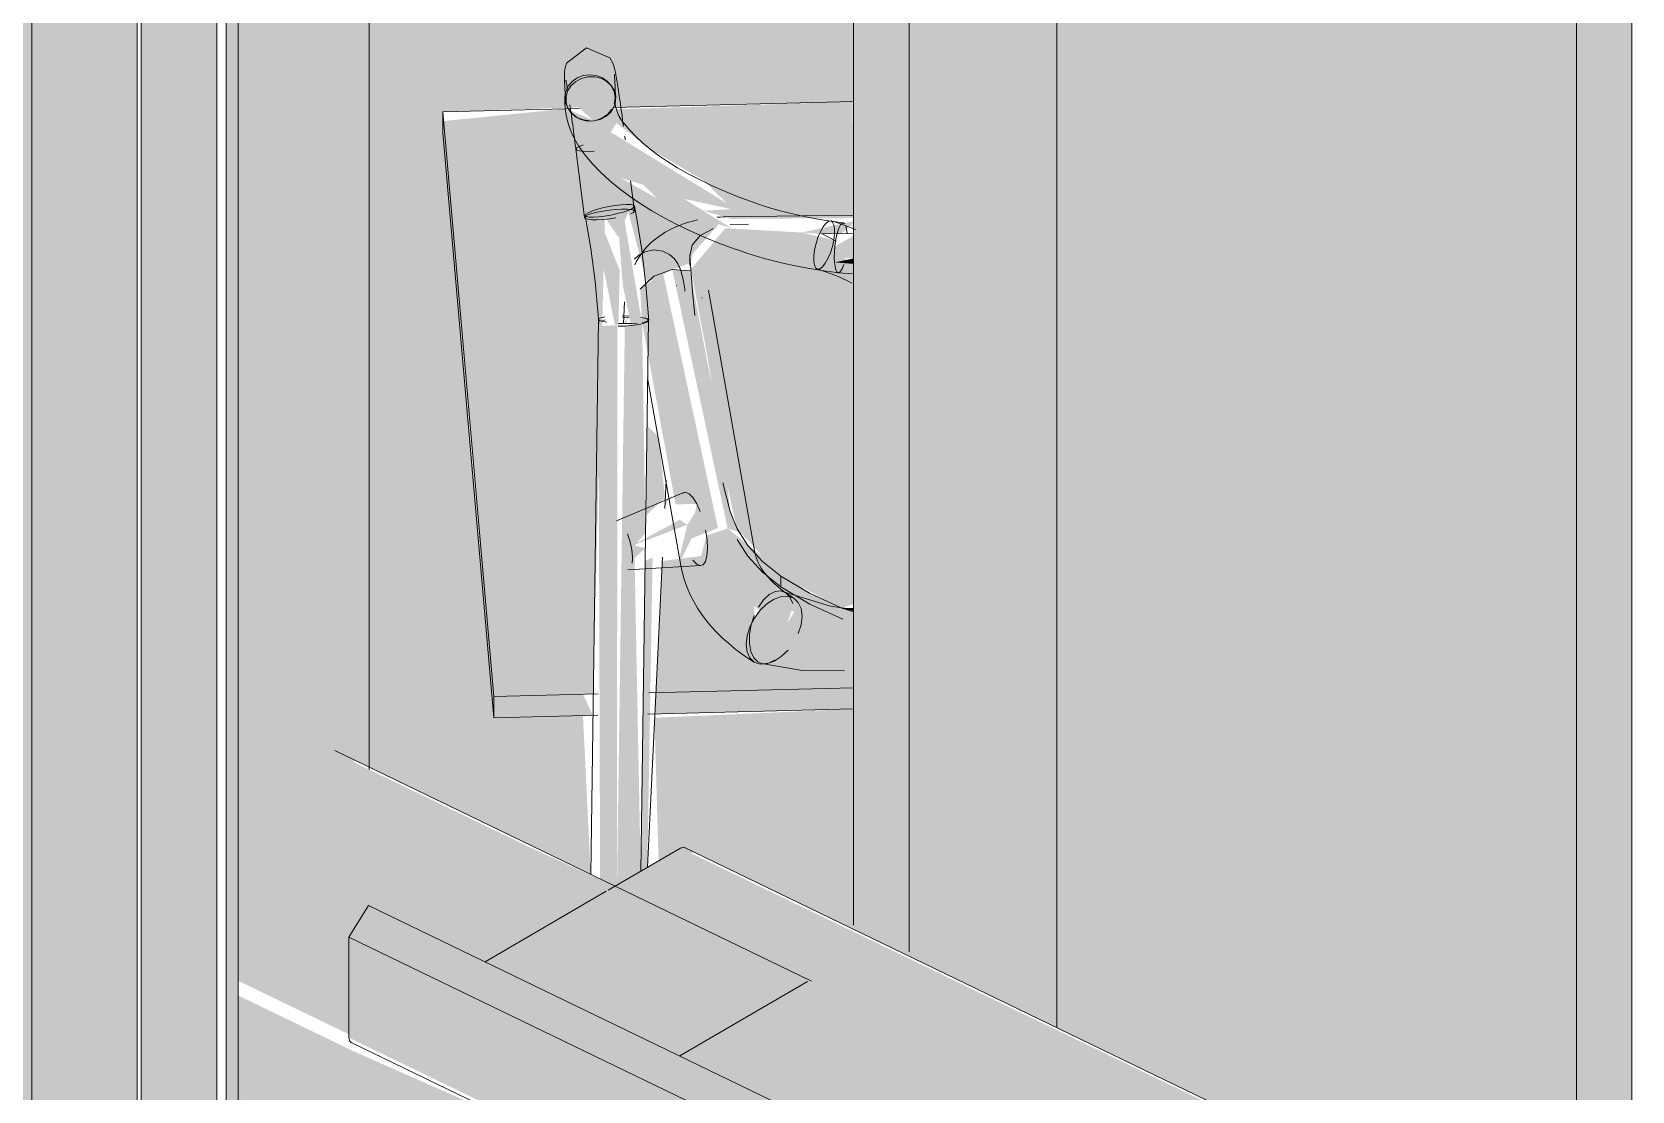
# Model space of a CAD drawing. Header units: inches. Extents: x 27328 to 52026, y -4075 to 4147.
# Drawn here: x 42671.89 to 42703.8, y -2275.55 to -2254.43 of the extents above; entities that cross this region are included whole.
import ezdxf

# ---------------------------------------------------------------- set-up
doc = ezdxf.new("R2010")
doc.units = ezdxf.units.IN
doc.header["$MEASUREMENT"] = 0
for name, color, linetype, lineweight in [('A-GLAZ-CWMG', 51, 'Continuous', 9), ('C-BLDG-PADS', 91, 'Continuous', 9), ('I-FURN', 30, 'Continuous', 9), ('L-SITE-WALL', 31, 'Continuous', 9), ('S-BEAM', 12, 'Continuous', 9)]:
    doc.layers.add(name, color=color, linetype=linetype, lineweight=lineweight)

# ---------------------------------------------------------------- blocks, each defined once
blk = doc.blocks.new('Girt_C - 8_D-1076115-Axon - Looking South West')
at = {"layer": 'S-BEAM'}
for points in [[(-34225.326, -2274.85), (-34222.778, -2273.367), (-34232.064, -2268.876), (-34234.132, -2270.08), (-34234.132, -2273.351), (-34231.921, -2274.42), (-34231.921, -2272.482), (-34231.534, -2271.848), (-34225.93, -2274.558)], [(-34226.659, -2271.49), (-34226.616, -2271.465), (-34228.281, -2270.705)], [(-34228.04, -2278.597), (-34228.04, -2276.59), (-34234.132, -2273.644), (-34234.132, -2275.651)], [(-34228.04, -2276.59), (-34227.997, -2276.452), (-34231.859, -2274.744)]]:
    blk.add_hatch(color=256, dxfattribs=at).paths.add_polyline_path(points, flags=0)
for p, q in [((-34222.697, -2273.357), (-34232.205, -2268.758)), ((-34222.778, -2273.367), (-34225.326, -2274.85)), ((-34233.963, -2275.732), (-34228.04, -2278.597)), ((-34228.04, -2276.59), (-34228.04, -2278.597)), ((-34227.967, -2278.51), (-34227.967, -2276.544)), ((-34228.04, -2278.471), (-34227.606, -2278.681)), ((-34227.606, -2278.681), (-34227.967, -2278.51)), ((-34228.04, -2278.593), (-34227.653, -2278.78)), ((-34228.04, -2278.597), (-34227.653, -2278.78)), ((-34227.653, -2278.78), (-34227.606, -2278.681))]:
    blk.add_line(p, q, dxfattribs=at)
for points in [[(-34227.977, -2276.416, 0), (-34228.023, -2276.501, 0), (-34228.04, -2276.59, 0)], [(-34227.967, -2276.544, 0), (-34227.959, -2276.508, 0), (-34227.939, -2276.474, 0)]]:
    blk.add_polyline3d(points, dxfattribs=at)
blk = doc.blocks.new('Falcon 7700 Series Pedestal Base - 36_ Square Top x 30_ - Wheelchair Height-460525-Axon - Looking South West')
at = {"layer": 'I-FURN'}
h = blk.add_hatch(color=256, dxfattribs=at)
h.paths.add_polyline_path([(-34226.053, -2257.477), (-34226.147, -2257.168), (-34226.145, -2257.389)], flags=0)
h.paths.add_polyline_path([(-34229.029, -2267.684), (-34227.051, -2267.635), (-34226.818, -2258.124), (-34226.55, -2258.521), (-34226.351, -2258.022), (-34225.978, -2259.428), (-34225.475, -2259.165), (-34225.113, -2259.036), (-34225.068, -2258.857), (-34224.549, -2258.262), (-34225.758, -2257.76), (-34226.502, -2257.34), (-34226.701, -2257.184), (-34226.689, -2256.869), (-34226.701, -2256.426), (-34226.587, -2256.246), (-34225.922, -2256.762), (-34224.852, -2257.388), (-34224.398, -2257.837), (-34224.296, -2257.962), (-34224.856, -2257.995), (-34224.296, -2258.157), (-34221.859, -2258.142), (-34221.877, -2255.819), (-34226.701, -2255.975), (-34227.063, -2256.183), (-34227.592, -2255.96), (-34230.033, -2256.206), (-34229.568, -2261.524)], flags=0)
h.paths.add_polyline_path([(-34225.804, -2267.604), (-34221.859, -2267.507), (-34221.859, -2265.979), (-34222.778, -2265.6), (-34223.988, -2264.638), (-34224.37, -2264.331), (-34224.793, -2264.474), (-34224.9, -2264.88), (-34225.678, -2264.982), (-34225.748, -2266.453)], flags=0)
h.paths.add_polyline_path([(-34223.838, -2266.998), (-34223.445, -2265.827), (-34223.039, -2265.995), (-34223.672, -2266.991), (-34223.836, -2266.998)], flags=0)
h.paths.add_polyline_path([(-34223.98, -2266.471), (-34224.65, -2266.13), (-34224.528, -2265.89), (-34223.965, -2266.423)], flags=0)
h.paths.add_polyline_path([(-34223.836, -2266.119), (-34224.567, -2265.669), (-34224.629, -2265.317), (-34223.72, -2265.962)], flags=0)
h.paths.add_polyline_path([(-34225.627, -2263.935), (-34225.539, -2263.69), (-34225.623, -2263.841)], flags=0)
blk.add_hatch(color=256, dxfattribs=at).paths.add_polyline_path([(-34229.029, -2268.107), (-34229.029, -2267.684), (-34229.784, -2259.475)], flags=0)
h = blk.add_hatch(color=256, dxfattribs=at)
h.paths.add_polyline_path([(-34229.029, -2268.107), (-34227.056, -2268.059), (-34227.255, -2267.64), (-34229.029, -2267.684)], flags=0)
h.paths.add_polyline_path([(-34225.824, -2268.028), (-34221.859, -2267.931), (-34221.859, -2267.507), (-34225.804, -2267.604)], flags=0)
for p, q in [((-34221.859, -2255.818), (-34226.644, -2255.936)), ((-34227.321, -2255.953), (-34230.049, -2256.02)), ((-34230.049, -2256.02), (-34229.029, -2267.684)), ((-34230.049, -2256.444), (-34230.049, -2256.02)), ((-34229.029, -2268.107), (-34230.049, -2256.444)), ((-34229.029, -2267.684), (-34226.954, -2267.632)), ((-34229.029, -2267.684), (-34229.029, -2268.107)), ((-34225.941, -2267.607), (-34221.859, -2267.507)), ((-34226.959, -2268.056), (-34229.029, -2268.107)), ((-34221.859, -2267.931), (-34225.959, -2268.032))]:
    blk.add_line(p, q, dxfattribs=at)
blk = doc.blocks.new('HermanMiller_Collection_Air-Chair_SideChair_Arms - Arms-460524-Axon - Looking South West')
at = {"layer": 'I-FURN'}
for points in [[(-34227.038, -2256.205), (-34226.638, -2255.932), (-34227.157, -2255.326), (-34227.592, -2255.711), (-34227.063, -2256.183)], [(-34224.296, -2258.343), (-34225.234, -2257.76), (-34224.142, -2257.995), (-34227.063, -2256.206), (-34226.689, -2256.869), (-34227.283, -2256.514), (-34226.587, -2257.314), (-34226.053, -2257.477), (-34225.58, -2257.932)], [(-34226.55, -2260.298), (-34226.522, -2259.183), (-34226.944, -2258.117), (-34227.049, -2258.124), (-34226.62, -2260.264), (-34226.554, -2260.279)], [(-34226.292, -2260.284), (-34226.074, -2260.247), (-34226.454, -2258.022), (-34226.57, -2258.053), (-34226.461, -2259.475)], [(-34222.091, -2265.92), (-34221.859, -2265.839), (-34221.859, -2259.055), (-34222.241, -2258.82), (-34222.243, -2258.581), (-34222.893, -2258.429), (-34224.417, -2258.343), (-34225.103, -2259.165), (-34224.756, -2260.989), (-34224.441, -2263.197), (-34224.182, -2264.339), (-34223.307, -2265.284), (-34222.106, -2265.913)], [(-34222.478, -2258.461), (-34222.097, -2258.45), (-34221.859, -2258.232), (-34221.859, -2258.201), (-34222.893, -2258.429), (-34222.499, -2258.46)], [(-34222.217, -2258.594), (-34222.118, -2258.495), (-34222.218, -2258.594)], [(-34221.859, -2259.055), (-34221.859, -2258.946), (-34222.233, -2259.025)], [(-34225.31, -2264.982), (-34225.091, -2264.531), (-34224.563, -2264.321), (-34225.659, -2259.231), (-34226.113, -2259.558), (-34226.081, -2260.19), (-34225.408, -2263.852), (-34224.985, -2263.841), (-34225.021, -2264.02), (-34225.174, -2264.258), (-34225.326, -2264.893)], [(-34224.13, -2264.418), (-34224.318, -2263.994), (-34224.477, -2262.563), (-34225.124, -2259.193), (-34225.475, -2259.165), (-34224.37, -2264.331), (-34224.182, -2264.388)], [(-34226.419, -2260.245), (-34226.335, -2260.074), (-34226.425, -2260.244)], [(-34226.294, -2264.683), (-34225.174, -2264.258), (-34225.323, -2264.158), (-34226.295, -2264.682)], [(-34223.838, -2266.998), (-34223.445, -2266.981), (-34223.039, -2265.809), (-34223.586, -2265.833)], [(-34221.859, -2265.979), (-34221.859, -2265.919), (-34222.091, -2265.92)]]:
    blk.add_hatch(color=256, dxfattribs=at).paths.add_polyline_path(points, flags=0)
h = blk.add_hatch(color=256, dxfattribs=at)
h.paths.add_polyline_path([(-34221.859, -2258.946), (-34221.859, -2258.493), (-34222.233, -2258.708), (-34222.244, -2258.927)], flags=0)
h.paths.add_polyline_path([(-34221.859, -2258.308), (-34221.859, -2258.288), (-34222.118, -2258.276)], flags=0)
h = blk.add_hatch(color=256, dxfattribs=at)
h.paths.add_polyline_path([(-34226.73, -2282.604), (-34226.85, -2277.011), (-34227.179, -2276.852), (-34227.047, -2282.551), (-34226.842, -2282.6)], flags=0)
h.paths.add_polyline_path([(-34226.616, -2271.465), (-34226.575, -2271.441), (-34226.57, -2260.276), (-34226.948, -2260.299), (-34226.913, -2271.321), (-34226.631, -2271.457)], flags=0)
h = blk.add_hatch(color=256, dxfattribs=at)
h.paths.add_polyline_path([(-34226.73, -2282.604), (-34226.263, -2282.364), (-34226.365, -2277.246), (-34226.654, -2277.106), (-34226.668, -2278.097)], flags=0)
h.paths.add_polyline_path([(-34226.575, -2271.441), (-34226.104, -2271.167), (-34226.226, -2264.923), (-34226.013, -2264.728), (-34226.223, -2264.668), (-34226.009, -2264.43), (-34226.075, -2260.248), (-34226.42, -2260.284), (-34226.57, -2271.047)], flags=0)
h = blk.add_hatch(color=256, dxfattribs=at)
h.paths.add_polyline_path([(-34226.104, -2271.167), (-34225.971, -2271.089), (-34225.866, -2264.911), (-34226.017, -2264.982), (-34226.098, -2270.705)], flags=0)
h.paths.add_polyline_path([(-34226.004, -2264.078), (-34225.617, -2263.719), (-34225.75, -2262.497), (-34225.978, -2262.277), (-34226.003, -2263.996)], flags=0)
h = blk.add_hatch(color=256, dxfattribs=at)
h.paths.add_polyline_path([(-34223.98, -2266.471), (-34223.925, -2266.293), (-34224.858, -2265.669), (-34224.629, -2266.152)], flags=0)
h.paths.add_polyline_path([(-34223.836, -2266.119), (-34223.836, -2265.88), (-34224.629, -2265.317), (-34224.566, -2265.672)], flags=0)
for p, q in [((-34227.617, -2255.815), (-34227.614, -2255.711)), ((-34226.615, -2255.742), (-34226.631, -2255.861)), ((-34226.617, -2255.808), (-34226.616, -2255.771)), ((-34226.422, -2256.51), (-34226.413, -2256.579)), ((-34227.397, -2256.766), (-34227.397, -2256.764)), ((-34227.397, -2256.768), (-34227.222, -2258.131)), ((-34226.23, -2258.005), (-34226.308, -2257.4)), ((-34226.598, -2258.136), (-34226.727, -2258.155)), ((-34221.859, -2258.082), (-34224.405, -2258.116)), ((-34223.955, -2258.262), (-34224.321, -2258.267)), ((-34221.859, -2258.456), (-34222.499, -2258.451)), ((-34222.499, -2258.451), (-34222.208, -2258.599)), ((-34225.125, -2258.87), (-34225.125, -2259.083)), ((-34225.108, -2259.195), (-34225.475, -2259.165)), ((-34221.859, -2259.255), (-34222.163, -2259.233)), ((-34225.39, -2259.484), (-34225.391, -2259.491)), ((-34225.068, -2259.605), (-34225.025, -2260.081)), ((-34223.825, -2264.811), (-34224.751, -2259.581)), ((-34226.426, -2259.812), (-34226.447, -2260.244)), ((-34226.947, -2260.161), (-34227.101, -2271.23)), ((-34226.884, -2260.195), (-34226.809, -2260.172)), ((-34226.42, -2260.295), (-34226.55, -2260.3)), ((-34226.419, -2260.245), (-34226.549, -2260.241)), ((-34226.476, -2260.092), (-34226.346, -2260.095)), ((-34226.463, -2260.125), (-34226.333, -2260.119)), ((-34226.1, -2271.165), (-34225.948, -2260.175)), ((-34225.965, -2261.329), (-34225.303, -2265.073)), ((-34225.623, -2263.933), (-34225.596, -2263.368)), ((-34224.467, -2263.423), (-34224.318, -2263.994)), ((-34225.243, -2263.614), (-34226.583, -2264.182)), ((-34226.357, -2265.154), (-34224.904, -2265.073)), ((-34226.276, -2265.023), (-34226.269, -2264.925)), ((-34225.967, -2271.087), (-34225.67, -2264.905)), ((-34223.307, -2265.496), (-34223.307, -2265.284)), ((-34222.091, -2265.92), (-34221.86, -2265.993))]:
    blk.add_line(p, q, dxfattribs=at)
for points in [[(-34227.183, -2254.746, 0), (-34227.586, -2255.054, 0), (-34227.619, -2255.173, 0), (-34227.624, -2255.225, 0), (-34227.625, -2255.258, 0), (-34227.625, -2255.266, 0)], [(-34227.183, -2254.746, 0), (-34226.718, -2254.946, 0), (-34226.657, -2255.054, 0), (-34226.639, -2255.103, 0), (-34226.63, -2255.135, 0), (-34226.623, -2255.161, 0), (-34226.617, -2255.185, 0), (-34226.612, -2255.21, 0), (-34226.607, -2255.236, 0), (-34226.602, -2255.263, 0), (-34226.597, -2255.293, 0), (-34226.591, -2255.324, 0), (-34226.585, -2255.358, 0), (-34226.579, -2255.394, 0), (-34226.573, -2255.432, 0), (-34226.567, -2255.472, 0), (-34226.56, -2255.515, 0), (-34226.553, -2255.559, 0), (-34226.546, -2255.606, 0), (-34226.539, -2255.655, 0), (-34226.531, -2255.706, 0), (-34226.524, -2255.758, 0), (-34226.516, -2255.813, 0), (-34226.508, -2255.869, 0), (-34226.5, -2255.927, 0), (-34226.492, -2255.987, 0), (-34226.483, -2256.048, 0), (-34226.475, -2256.11, 0), (-34226.466, -2256.174, 0), (-34226.457, -2256.239, 0), (-34226.448, -2256.305, 0)], [(-34227.625, -2255.266, 0), (-34227.625, -2255.317, 0), (-34227.623, -2255.372, 0), (-34227.621, -2255.433, 0), (-34227.617, -2255.499, 0), (-34227.613, -2255.573, 0), (-34227.607, -2255.653, 0), (-34227.601, -2255.74, 0), (-34227.596, -2255.805, 0)], [(-34227.615, -2255.74, 0), (-34227.599, -2255.621, 0), (-34227.549, -2255.51, 0), (-34227.471, -2255.415, 0), (-34227.368, -2255.342, 0), (-34227.248, -2255.297, 0), (-34227.118, -2255.281, 0)], [(-34227.118, -2255.281, 0), (-34226.989, -2255.297, 0), (-34226.868, -2255.344, 0), (-34226.764, -2255.417, 0), (-34226.684, -2255.512, 0), (-34226.633, -2255.623, 0), (-34226.615, -2255.742, 0)], [(-34226.625, -2255.272, 0), (-34226.625, -2255.298, 0), (-34226.624, -2255.336, 0), (-34226.622, -2255.384, 0), (-34226.619, -2255.442, 0), (-34226.615, -2255.507, 0), (-34226.61, -2255.581, 0), (-34226.604, -2255.663, 0), (-34226.599, -2255.726, 0)], [(-34227.596, -2255.392, 0), (-34227.595, -2255.395, 0), (-34227.593, -2255.405, 0), (-34227.59, -2255.419, 0), (-34227.587, -2255.437, 0), (-34227.583, -2255.459, 0), (-34227.578, -2255.484, 0), (-34227.573, -2255.512, 0), (-34227.568, -2255.543, 0), (-34227.563, -2255.576, 0)], [(-34227.157, -2255.326, 0), (-34227.283, -2255.357, 0), (-34227.397, -2255.415, 0), (-34227.49, -2255.498, 0), (-34227.557, -2255.599, 0), (-34227.592, -2255.711, 0), (-34227.593, -2255.827, 0)], [(-34226.601, -2255.704, 0), (-34226.634, -2255.592, 0), (-34226.697, -2255.492, 0), (-34226.789, -2255.411, 0), (-34226.901, -2255.354, 0), (-34227.026, -2255.325, 0), (-34227.157, -2255.326, 0)], [(-34227.617, -2255.815, 0), (-34227.608, -2255.971, 0), (-34227.583, -2256.125, 0), (-34227.543, -2256.275, 0), (-34227.489, -2256.422, 0), (-34227.422, -2256.564, 0), (-34227.343, -2256.7, 0), (-34227.253, -2256.832, 0), (-34227.213, -2256.884, 0)], [(-34227.111, -2256.201, 0), (-34227.241, -2256.185, 0), (-34227.362, -2256.139, 0), (-34227.466, -2256.065, 0), (-34227.546, -2255.97, 0), (-34227.597, -2255.859, 0), (-34227.615, -2255.74, 0)], [(-34227.593, -2255.827, 0), (-34227.561, -2255.939, 0), (-34227.497, -2256.038, 0), (-34227.406, -2256.12, 0), (-34227.294, -2256.177, 0), (-34227.168, -2256.206, 0), (-34227.038, -2256.205, 0)], [(-34227.516, -2255.881, 0), (-34227.509, -2255.933, 0), (-34227.501, -2255.987, 0), (-34227.493, -2256.043, 0), (-34227.485, -2256.101, 0), (-34227.477, -2256.16, 0), (-34227.469, -2256.221, 0), (-34227.46, -2256.283, 0), (-34227.452, -2256.347, 0), (-34227.443, -2256.411, 0), (-34227.434, -2256.477, 0), (-34227.426, -2256.544, 0), (-34227.417, -2256.612, 0), (-34227.408, -2256.68, 0), (-34227.399, -2256.749, 0), (-34227.397, -2256.766, 0)], [(-34227.038, -2256.205, 0), (-34226.911, -2256.174, 0), (-34226.798, -2256.115, 0), (-34226.704, -2256.033, 0), (-34226.638, -2255.932, 0), (-34226.603, -2255.82, 0), (-34226.601, -2255.704, 0)], [(-34226.617, -2255.808, 0), (-34226.614, -2255.862, 0), (-34226.605, -2255.917, 0), (-34226.589, -2255.975, 0), (-34226.567, -2256.035, 0), (-34226.537, -2256.099, 0), (-34226.498, -2256.166, 0), (-34226.45, -2256.236, 0), (-34226.428, -2256.264, 0)], [(-34226.68, -2255.972, 0), (-34226.759, -2256.067, 0), (-34226.862, -2256.14, 0), (-34226.982, -2256.186, 0)], [(-34226.428, -2256.264, 0), (-34226.323, -2256.389, 0), (-34226.203, -2256.514, 0), (-34226.067, -2256.64, 0), (-34225.915, -2256.766, 0), (-34225.748, -2256.891, 0), (-34225.566, -2257.015, 0), (-34225.37, -2257.137, 0), (-34225.159, -2257.257, 0), (-34224.934, -2257.375, 0), (-34224.695, -2257.489, 0), (-34224.444, -2257.601, 0), (-34224.179, -2257.709, 0), (-34223.903, -2257.812, 0), (-34223.805, -2257.847, 0)], [(-34227.397, -2256.764, 0), (-34227.38, -2256.739, 0), (-34227.33, -2256.711, 0), (-34227.251, -2256.683, 0)], [(-34227.029, -2256.804, 0), (-34227.149, -2256.81, 0), (-34227.252, -2256.809, 0), (-34227.331, -2256.8, 0), (-34227.38, -2256.785, 0), (-34227.397, -2256.766, 0)], [(-34227.213, -2256.884, 0), (-34227.065, -2257.059, 0), (-34226.903, -2257.228, 0), (-34226.726, -2257.392, 0), (-34226.534, -2257.551, 0), (-34226.33, -2257.705, 0), (-34226.112, -2257.853, 0), (-34225.881, -2257.997, 0), (-34225.637, -2258.135, 0), (-34225.382, -2258.269, 0), (-34225.114, -2258.398, 0), (-34224.835, -2258.521, 0), (-34224.544, -2258.64, 0), (-34224.243, -2258.753, 0), (-34224.136, -2258.791, 0)], [(-34223.805, -2257.847, 0), (-34223.659, -2257.897, 0), (-34223.507, -2257.944, 0), (-34223.349, -2257.989, 0), (-34223.186, -2258.031, 0), (-34223.019, -2258.071, 0), (-34222.846, -2258.109, 0), (-34222.669, -2258.144, 0), (-34222.489, -2258.176, 0), (-34222.304, -2258.205, 0), (-34222.117, -2258.231, 0), (-34222.064, -2258.238, 0)], [(-34227.222, -2258.129, 0), (-34227.205, -2258.105, 0), (-34227.156, -2258.078, 0), (-34227.077, -2258.05, 0), (-34226.974, -2258.024, 0), (-34226.854, -2258, 0), (-34226.726, -2257.981, 0)], [(-34226.727, -2258.155, 0), (-34226.855, -2258.168, 0), (-34226.975, -2258.174, 0), (-34227.077, -2258.173, 0), (-34227.156, -2258.165, 0), (-34227.206, -2258.15, 0), (-34227.222, -2258.129, 0)], [(-34227.209, -2258.091, 0), (-34227.096, -2258.746, 0), (-34227.01, -2259.406, 0), (-34226.951, -2260.069, 0), (-34226.941, -2260.239, 0)], [(-34226.739, -2257.911, 0), (-34226.865, -2257.939, 0), (-34226.982, -2257.97, 0), (-34227.08, -2258.003, 0), (-34227.153, -2258.036, 0), (-34227.197, -2258.066, 0), (-34227.208, -2258.091, 0)], [(-34227.208, -2258.091, 0), (-34227.186, -2258.11, 0), (-34227.132, -2258.121, 0), (-34227.049, -2258.124, 0), (-34226.944, -2258.117, 0), (-34226.824, -2258.103, 0), (-34226.696, -2258.081, 0)], [(-34226.227, -2257.901, 0), (-34226.249, -2257.882, 0), (-34226.303, -2257.871, 0), (-34226.386, -2257.868, 0), (-34226.491, -2257.875, 0), (-34226.611, -2257.889, 0), (-34226.739, -2257.911, 0)], [(-34226.726, -2257.981, 0), (-34226.598, -2257.968, 0), (-34226.478, -2257.962, 0), (-34226.375, -2257.963, 0), (-34226.297, -2257.971, 0), (-34226.247, -2257.986, 0), (-34226.23, -2258.007, 0)], [(-34226.696, -2258.081, 0), (-34226.57, -2258.053, 0), (-34226.454, -2258.022, 0), (-34226.355, -2257.989, 0), (-34226.282, -2257.956, 0), (-34226.238, -2257.926, 0), (-34226.227, -2257.901, 0)], [(-34226.23, -2258.007, 0), (-34226.247, -2258.031, 0), (-34226.297, -2258.058, 0)], [(-34225.942, -2260.181, 0), (-34225.998, -2259.477, 0), (-34226.081, -2258.776, 0), (-34226.194, -2258.078, 0), (-34226.227, -2257.901, 0)], [(-34224.581, -2258.123, 0), (-34224.516, -2258.12, 0), (-34224.452, -2258.117, 0), (-34224.405, -2258.116, 0)], [(-34226.218, -2259.071, 0), (-34226.185, -2259.003, 0), (-34226.149, -2258.939, 0), (-34226.11, -2258.877, 0), (-34226.068, -2258.819, 0), (-34226.024, -2258.764, 0), (-34225.978, -2258.712, 0), (-34225.931, -2258.663, 0), (-34225.881, -2258.617, 0), (-34225.83, -2258.574, 0), (-34225.778, -2258.533, 0), (-34225.725, -2258.495, 0), (-34225.671, -2258.459, 0), (-34225.616, -2258.425, 0), (-34225.56, -2258.394, 0), (-34225.503, -2258.364, 0), (-34225.445, -2258.337, 0), (-34225.387, -2258.311, 0), (-34225.328, -2258.287, 0), (-34225.268, -2258.265, 0), (-34225.208, -2258.244, 0), (-34225.147, -2258.225, 0), (-34225.086, -2258.208, 0), (-34225.024, -2258.192, 0), (-34224.962, -2258.178, 0)], [(-34224.654, -2258.346, 0), (-34224.917, -2258.491, 0), (-34225.079, -2258.683, 0), (-34225.124, -2258.902, 0)], [(-34222.468, -2258.319, 0), (-34222.521, -2258.414, 0), (-34222.569, -2258.528, 0), (-34222.608, -2258.651, 0), (-34222.637, -2258.777, 0), (-34222.652, -2258.896, 0), (-34222.653, -2259.001, 0)], [(-34222.237, -2258.358, 0), (-34222.25, -2258.276, 0), (-34222.277, -2258.221, 0), (-34222.314, -2258.197, 0), (-34222.361, -2258.206, 0), (-34222.413, -2258.248, 0), (-34222.468, -2258.319, 0)], [(-34222.423, -2259.04, 0), (-34222.37, -2258.945, 0), (-34222.322, -2258.831, 0), (-34222.282, -2258.707, 0), (-34222.254, -2258.582, 0), (-34222.239, -2258.463, 0), (-34222.237, -2258.358, 0)], [(-34221.818, -2258.368, 0), (-34221.957, -2258.313, 0), (-34222.098, -2258.264, 0), (-34222.242, -2258.218, 0), (-34222.309, -2258.199, 0)], [(-34222.244, -2258.927, 0), (-34222.241, -2258.82, 0), (-34222.233, -2258.708, 0), (-34222.218, -2258.598, 0), (-34222.198, -2258.495, 0), (-34222.174, -2258.404, 0), (-34222.147, -2258.33, 0), (-34222.118, -2258.276, 0)], [(-34222.118, -2258.276, 0), (-34222.089, -2258.245, 0), (-34222.061, -2258.239, 0), (-34222.036, -2258.257, 0)], [(-34222.014, -2258.299, 0), (-34221.998, -2258.364, 0), (-34221.988, -2258.447, 0)], [(-34225.84, -2258.773, 0), (-34226.019, -2258.811, 0), (-34226.147, -2258.885, 0), (-34226.225, -2258.961, 0)], [(-34225.84, -2258.773, 0), (-34225.659, -2258.801, 0), (-34225.527, -2258.869, 0), (-34225.445, -2258.94, 0), (-34225.395, -2259.002, 0), (-34225.363, -2259.053, 0), (-34225.34, -2259.097, 0), (-34225.323, -2259.136, 0), (-34225.31, -2259.172, 0), (-34225.298, -2259.206, 0), (-34225.289, -2259.239, 0), (-34225.28, -2259.272, 0), (-34225.272, -2259.305, 0), (-34225.264, -2259.338, 0), (-34225.257, -2259.373, 0), (-34225.25, -2259.408, 0), (-34225.244, -2259.444, 0), (-34225.238, -2259.481, 0), (-34225.232, -2259.52, 0), (-34225.226, -2259.559, 0), (-34225.221, -2259.6, 0)], [(-34224.136, -2258.791, 0), (-34223.966, -2258.848, 0), (-34223.792, -2258.902, 0), (-34223.613, -2258.953, 0), (-34223.429, -2259.001, 0), (-34223.241, -2259.046, 0), (-34223.049, -2259.088, 0), (-34222.853, -2259.126, 0), (-34222.654, -2259.162, 0), (-34222.452, -2259.194, 0), (-34222.247, -2259.223, 0), (-34222.164, -2259.233, 0)], [(-34225.124, -2258.902, 0), (-34225.097, -2259.255, 0), (-34225.069, -2259.605, 0)], [(-34222.653, -2259.001, 0), (-34222.641, -2259.083, 0), (-34222.614, -2259.138, 0), (-34222.577, -2259.162, 0), (-34222.53, -2259.152, 0), (-34222.478, -2259.111, 0), (-34222.423, -2259.04, 0)], [(-34222.111, -2259.195, 0), (-34222.14, -2259.226, 0), (-34222.167, -2259.233, 0), (-34222.192, -2259.214, 0), (-34222.213, -2259.172, 0), (-34222.229, -2259.107, 0), (-34222.24, -2259.024, 0), (-34222.244, -2258.927, 0)], [(-34222.054, -2259.067, 0), (-34222.082, -2259.141, 0), (-34222.111, -2259.195, 0)], [(-34225.475, -2259.165, 0), (-34225.843, -2259.297, 0), (-34226.113, -2259.558, 0)], [(-34221.893, -2259.436, 0), (-34221.991, -2259.386, 0), (-34222.092, -2259.338, 0), (-34222.197, -2259.293, 0), (-34222.305, -2259.251, 0), (-34222.416, -2259.212, 0), (-34222.53, -2259.176, 0), (-34222.582, -2259.16, 0)], [(-34224.883, -2259.737, 0), (-34224.88, -2259.735, 0), (-34224.876, -2259.731, 0)], [(-34226.947, -2260.166, 0), (-34226.937, -2260.146, 0), (-34226.894, -2260.128, 0), (-34226.82, -2260.112, 0)], [(-34226.78, -2260.22, 0), (-34226.866, -2260.204, 0), (-34226.922, -2260.185, 0), (-34226.947, -2260.166, 0)], [(-34225.943, -2260.178, 0), (-34225.954, -2260.201, 0), (-34225.999, -2260.225, 0), (-34226.074, -2260.247, 0), (-34226.174, -2260.268, 0), (-34226.292, -2260.284, 0), (-34226.42, -2260.295, 0)], [(-34226.173, -2260.236, 0), (-34226.291, -2260.243, 0), (-34226.419, -2260.245, 0)], [(-34226.104, -2260.127, 0), (-34226.02, -2260.14, 0), (-34225.965, -2260.157, 0), (-34225.943, -2260.178, 0)], [(-34225.948, -2260.171, 0), (-34225.958, -2260.19, 0), (-34226.001, -2260.208, 0), (-34226.075, -2260.224, 0)], [(-34226.029, -2260.132, 0), (-34225.973, -2260.151, 0), (-34225.948, -2260.171, 0)], [(-34225.264, -2263.627, 0), (-34225.204, -2263.608, 0), (-34225.134, -2263.64, 0), (-34225.059, -2263.719, 0)], [(-34225.059, -2263.719, 0), (-34224.985, -2263.841, 0), (-34224.915, -2263.996, 0)], [(-34224.318, -2263.994, 0), (-34224.182, -2264.339, 0), (-34223.965, -2264.673, 0), (-34223.672, -2264.989, 0), (-34223.307, -2265.284, 0)], [(-34226.269, -2264.925, 0), (-34226.275, -2264.809, 0), (-34226.294, -2264.683, 0), (-34226.325, -2264.556, 0), (-34226.365, -2264.437, 0)], [(-34224.81, -2264.366, 0), (-34224.781, -2264.554, 0), (-34224.772, -2264.728, 0)], [(-34224.772, -2264.728, 0), (-34224.782, -2264.876, 0), (-34224.811, -2264.987, 0), (-34224.857, -2265.054, 0), (-34224.917, -2265.072, 0), (-34224.987, -2265.041, 0), (-34225.062, -2264.962, 0)], [(-34223.307, -2265.496, 0), (-34223.672, -2265.201, 0), (-34223.965, -2264.885, 0), (-34224.182, -2264.552, 0)], [(-34223.825, -2264.811, 0), (-34223.815, -2264.859, 0), (-34223.801, -2264.908, 0), (-34223.783, -2264.959, 0), (-34223.76, -2265.011, 0), (-34223.732, -2265.066, 0), (-34223.699, -2265.122, 0), (-34223.661, -2265.18, 0), (-34223.616, -2265.239, 0), (-34223.566, -2265.299, 0), (-34223.509, -2265.36, 0), (-34223.446, -2265.422, 0), (-34223.377, -2265.484, 0), (-34223.302, -2265.546, 0), (-34223.22, -2265.607, 0), (-34223.133, -2265.668, 0), (-34223.048, -2265.723, 0)], [(-34225.303, -2265.073, 0), (-34225.271, -2265.222, 0), (-34225.229, -2265.368, 0), (-34225.177, -2265.512, 0), (-34225.116, -2265.652, 0), (-34225.047, -2265.788, 0), (-34224.969, -2265.92, 0), (-34224.884, -2266.048, 0), (-34224.791, -2266.172, 0), (-34224.691, -2266.291, 0), (-34224.585, -2266.405, 0), (-34224.472, -2266.516, 0), (-34224.354, -2266.622, 0), (-34224.23, -2266.724, 0), (-34224.1, -2266.822, 0), (-34223.966, -2266.916, 0), (-34223.839, -2266.997, 0)], [(-34223.307, -2265.284, 0), (-34222.739, -2265.623, 0), (-34222.091, -2265.92, 0)], [(-34222.072, -2266.14, 0), (-34222.731, -2265.84, 0), (-34223.307, -2265.496, 0)], [(-34223.442, -2265.739, 0), (-34223.586, -2265.833, 0), (-34223.72, -2265.962, 0), (-34223.836, -2266.119, 0), (-34223.925, -2266.293, 0), (-34223.98, -2266.471, 0), (-34224, -2266.641, 0)], [(-34223.757, -2265.898, 0), (-34223.655, -2265.756, 0), (-34223.542, -2265.651, 0)], [(-34223.542, -2265.651, 0), (-34223.425, -2265.59, 0), (-34223.312, -2265.578, 0), (-34223.212, -2265.615, 0), (-34223.13, -2265.7, 0), (-34223.073, -2265.826, 0)], [(-34222.887, -2266.079, 0), (-34222.906, -2265.928, 0), (-34222.961, -2265.806, 0), (-34223.049, -2265.722, 0), (-34223.164, -2265.681, 0), (-34223.298, -2265.687, 0), (-34223.442, -2265.739, 0)], [(-34221.964, -2265.932, 0), (-34222.317, -2265.881, 0), (-34223.207, -2265.611, 0), (-34223.258, -2265.591, 0)], [(-34223.934, -2266.625, 0), (-34223.932, -2266.445, 0), (-34223.9, -2266.255, 0), (-34223.841, -2266.069, 0)], [(-34222.962, -2266.427, 0), (-34222.906, -2266.25, 0), (-34222.887, -2266.079, 0)], [(-34224, -2266.641, 0), (-34223.981, -2266.792, 0), (-34223.926, -2266.914, 0), (-34223.838, -2266.998, 0), (-34223.723, -2267.039, 0), (-34223.589, -2267.033, 0), (-34223.445, -2266.981, 0)], [(-34223.436, -2266.958, 0), (-34223.553, -2267.019, 0), (-34223.666, -2267.031, 0), (-34223.766, -2266.993, 0), (-34223.848, -2266.909, 0), (-34223.905, -2266.783, 0), (-34223.934, -2266.625, 0)], [(-34223.445, -2266.981, 0), (-34223.301, -2266.888, 0), (-34223.166, -2266.758, 0)], [(-34222.039, -2267.168, 0), (-34222.885, -2267.164, 0), (-34223.689, -2267.027, 0)]]:
    blk.add_polyline3d(points, dxfattribs=at)
blk = doc.blocks.new('Girt_Z - 10_D-1078090-Axon - Looking South West')
at = {"layer": 'S-BEAM'}
for points in [[(-34127.443, -2322.187), (-34127.443, -2318.035), (-34225.312, -2270.705), (-34229.206, -2272.974), (-34157.095, -2307.848)], [(-34127.443, -2323.008), (-34127.443, -2322.187), (-34231.534, -2271.848), (-34231.921, -2272.482), (-34158.792, -2307.848)], [(-34127.443, -2325.015), (-34127.443, -2323.008), (-34231.921, -2272.482), (-34231.921, -2274.488), (-34128.647, -2324.433)]]:
    blk.add_hatch(color=256, dxfattribs=at).paths.add_polyline_path(points, flags=0)
for p, q in [((-34226.753, -2271.545), (-34225.312, -2270.705)), ((-34127.443, -2317.986), (-34225.23, -2270.695)), ((-34229.206, -2272.974), (-34226.793, -2271.568)), ((-34231.921, -2272.482), (-34231.534, -2271.848)), ((-34231.534, -2271.848), (-34127.443, -2322.187)), ((-34231.921, -2274.488), (-34231.921, -2272.482)), ((-34231.921, -2272.482), (-34127.443, -2323.008)), ((-34231.876, -2274.584), (-34127.443, -2325.088))]:
    blk.add_line(p, q, dxfattribs=at)
for points in [[(-34225.312, -2270.705, 0), (-34225.249, -2270.69, 0), (-34225.23, -2270.696, 0)], [(-34231.876, -2274.584, 0), (-34231.904, -2274.558, 0), (-34231.921, -2274.488, 0)]]:
    blk.add_polyline3d(points, dxfattribs=at)
blk = doc.blocks.new('Rectangular Mullion - Profile_Polycarbonate_Upper and left-1075931-Axon - Looking South West')
at = {"layer": 'A-GLAZ-CWMG'}
for points in [[(-34236.146, -2315.369), (-34236.15, -2026.924), (-34238.241, -2026.013), (-34238.241, -2314.356)], [(-34234.555, -2314.657), (-34234.555, -2027.62), (-34236.062, -2026.963), (-34236.062, -2313.928), (-34235.052, -2314.417)]]:
    blk.add_hatch(color=256, dxfattribs=at).paths.add_polyline_path(points, flags=0)
h = blk.add_hatch(color=256, dxfattribs=at)
h.paths.add_polyline_path([(-34234.37, -2314.903), (-34234.174, -2314.789), (-34234.37, -2314.789)], flags=0)
h.paths.add_polyline_path([(-34234.37, -2313.054), (-34234.132, -2312.915), (-34234.132, -2027.804), (-34234.37, -2027.7), (-34234.37, -2312.915)], flags=0)
for p, q in [((-34238.241, -2026.013), (-34238.241, -2314.356)), ((-34236.146, -2026.926), (-34236.146, -2315.369)), ((-34236.062, -2026.963), (-34236.062, -2315.32)), ((-34234.555, -2027.62), (-34234.555, -2314.815)), ((-34234.37, -2027.7), (-34234.37, -2314.904)), ((-34234.132, -2027.804), (-34234.132, -2313.013))]:
    blk.add_line(p, q, dxfattribs=at)
blk = doc.blocks.new('columns and girder2 - one-V160-Axon - Looking South West')
at = {"layer": 'S-BEAM'}
h = blk.add_hatch(color=256, dxfattribs=at)
h.paths.add_polyline_path([(-34206.337, -2320.899), (-34206.337, -2286.931), (-34207.446, -2286.395), (-34207.383, -2320.393)], flags=0)
h.paths.add_polyline_path([(-34220.75, -2313.929), (-34220.904, -2279.887), (-34221.859, -2279.425), (-34221.859, -2313.392), (-34220.773, -2313.918)], flags=0)
h.paths.add_polyline_path([(-34206.337, -2279.836), (-34206.337, -2244.038), (-34207.446, -2243.502), (-34207.446, -2279.299), (-34206.953, -2279.538)], flags=0)
h.paths.add_polyline_path([(-34220.75, -2272.865), (-34220.75, -2237.067), (-34221.859, -2236.531), (-34221.859, -2272.329), (-34220.892, -2272.797)], flags=0)
h.paths.add_polyline_path([(-34206.337, -2236.942), (-34206.337, -2221.014), (-34203.714, -2206.412), (-34204.722, -2205.925), (-34207.446, -2220.353), (-34207.446, -2236.406), (-34206.504, -2236.861)], flags=0)
h.paths.add_polyline_path([(-34220.75, -2229.972), (-34220.75, -2198.173), (-34221.411, -2197.959), (-34221.373, -2199.027), (-34221.859, -2199.56), (-34221.859, -2229.435), (-34220.892, -2229.903)], flags=0)
h.paths.add_polyline_path([(-34202.364, -2199.969), (-34196.518, -2168.998), (-34197.648, -2168.452), (-34203.494, -2199.423), (-34202.541, -2199.884)], flags=0)
h.paths.add_polyline_path([(-34220.75, -2191.077), (-34220.75, -2157.279), (-34221.305, -2157.011), (-34221.245, -2190.838), (-34220.892, -2191.009)], flags=0)
h.paths.add_polyline_path([(-34195.29, -2162.496), (-34189.444, -2131.528), (-34190.574, -2130.981), (-34196.42, -2161.95), (-34195.782, -2162.258)], flags=0)
h.paths.add_polyline_path([(-34220.75, -2150.184), (-34220.75, -2116.388), (-34221.859, -2115.852), (-34221.709, -2149.72), (-34220.892, -2150.115)], flags=0)
h.paths.add_polyline_path([(-34188.216, -2125.021), (-34182.369, -2094.053), (-34183.5, -2093.506), (-34189.346, -2124.475), (-34189.023, -2124.631)], flags=0)
h.paths.add_polyline_path([(-34220.75, -2109.287), (-34220.75, -2075.492), (-34221.859, -2074.955), (-34221.859, -2108.751), (-34220.887, -2109.221)], flags=0)
h.paths.add_polyline_path([(-34181.142, -2087.551), (-34180.973, -2086.656), (-34181.205, -2086.544), (-34181.879, -2086.936), (-34182.26, -2086.936), (-34182.265, -2087.008), (-34181.205, -2087.52)], flags=0)
h.paths.add_polyline_path([(-34220.75, -2068.396), (-34220.75, -2033.636), (-34221.859, -2033.153), (-34221.717, -2067.928), (-34220.892, -2068.327)], flags=0)
h = blk.add_hatch(color=256, dxfattribs=at)
h.paths.add_polyline_path([(-34220.75, -2313.929), (-34217.804, -2312.212), (-34217.804, -2281.386), (-34220.75, -2279.961), (-34220.75, -2313.054)], flags=0)
h.paths.add_polyline_path([(-34217.804, -2274.29), (-34217.804, -2238.492), (-34220.75, -2237.067), (-34220.75, -2272.865), (-34219.67, -2273.387)], flags=0)
h.paths.add_polyline_path([(-34217.804, -2231.397), (-34217.804, -2199.598), (-34220.75, -2198.173), (-34220.75, -2229.972), (-34219.67, -2230.494)], flags=0)
h.paths.add_polyline_path([(-34217.804, -2192.502), (-34217.804, -2158.704), (-34220.75, -2157.279), (-34220.75, -2191.077), (-34219.67, -2191.6)], flags=0)
h.paths.add_polyline_path([(-34217.804, -2151.609), (-34217.804, -2117.813), (-34220.75, -2116.388), (-34220.75, -2150.184), (-34219.67, -2150.706)], flags=0)
h.paths.add_polyline_path([(-34217.804, -2110.712), (-34217.804, -2076.917), (-34220.75, -2075.492), (-34220.75, -2109.287), (-34219.665, -2109.812)], flags=0)
h.paths.add_polyline_path([(-34217.804, -2069.821), (-34217.804, -2034.92), (-34220.75, -2033.636), (-34220.75, -2068.396), (-34219.67, -2068.918)], flags=0)
h = blk.add_hatch(color=256, dxfattribs=at)
h.paths.add_polyline_path([(-34207.446, -2317.222), (-34207.446, -2286.395), (-34217.804, -2281.386), (-34217.804, -2312.212), (-34212.477, -2314.789)], flags=0)
h.paths.add_polyline_path([(-34207.446, -2279.299), (-34207.446, -2243.502), (-34217.804, -2238.492), (-34217.804, -2274.29), (-34212.296, -2276.954)], flags=0)
h.paths.add_polyline_path([(-34207.446, -2236.406), (-34207.446, -2220.353), (-34204.722, -2205.925), (-34217.804, -2199.598), (-34217.804, -2231.397), (-34209.756, -2235.289)], flags=0)
h.paths.add_polyline_path([(-34203.494, -2199.423), (-34197.648, -2168.452), (-34217.804, -2158.704), (-34217.804, -2192.502), (-34204.349, -2199.009)], flags=0)
h.paths.add_polyline_path([(-34196.42, -2161.95), (-34190.574, -2130.981), (-34217.804, -2117.813), (-34217.804, -2151.609), (-34201.949, -2159.276)], flags=0)
h.paths.add_polyline_path([(-34189.346, -2124.475), (-34183.5, -2093.506), (-34217.804, -2076.917), (-34217.804, -2110.712), (-34206.337, -2116.258)], flags=0)
h.paths.add_polyline_path([(-34127.443, -2095.537), (-34127.443, -2073.114), (-34136.856, -2069.087), (-34137.949, -2069.724), (-34178.259, -2052.155), (-34178.259, -2081.347), (-34137.949, -2092.603)], flags=0)
h.paths.add_polyline_path([(-34182.272, -2087.004), (-34182.228, -2086.768), (-34184.097, -2085.864), (-34184.097, -2049.611), (-34211.898, -2037.494), (-34211.706, -2042.134), (-34211.392, -2042.416), (-34209.585, -2043.29), (-34209.663, -2043.657), (-34211.898, -2044.916), (-34216.654, -2042.616), (-34216.654, -2042.295), (-34214.341, -2040.99), (-34214.341, -2036.429), (-34217.804, -2034.92), (-34217.803, -2069.821), (-34182.413, -2086.936)], flags=0)
h.paths.add_polyline_path([(-34213.666, -2043.74), (-34214.111, -2043.212), (-34214.322, -2043.075), (-34214.594, -2043.291), (-34213.755, -2043.697)], flags=0)
for p, q in [((-34221.859, -2272.24), (-34221.859, -2236.521)), ((-34220.75, -2237.058), (-34220.75, -2272.776)), ((-34217.804, -2238.482), (-34217.804, -2274.29)), ((-34207.446, -2279.211), (-34207.446, -2243.491)), ((-34206.337, -2244.027), (-34206.337, -2279.747))]:
    blk.add_line(p, q, dxfattribs=at)

msp = doc.modelspace()

# ---------------------------------------------------------------- hatches: boundary and pattern name
at = {"layer": 'C-BLDG-PADS'}
h = msp.add_hatch(color=256, dxfattribs=at)
h.paths.add_polyline_path([(42782.689, -2367.744), (42782.689, -2325.085), (42710.53, -2290.189), (42710.53, -2316.976), (42703.795, -2320.899), (42702.686, -2320.363), (42702.686, -2317.222), (42692.328, -2312.212), (42689.381, -2313.929), (42688.273, -2313.392), (42688.273, -2279.425), (42683.94, -2277.329), (42683.707, -2282.531), (42683.085, -2282.551), (42682.877, -2282.332), (42682.877, -2276.815), (42682.092, -2276.59), (42682.092, -2278.471), (42678.615, -2276.915), (42678.615, -2309.709), (42676, -2311.232), (42676.16, -2312.993), (42781.485, -2364.088), (42781.485, -2365.822), (42780.338, -2366.607), (42781.485, -2367.162)], flags=0)
h.paths.add_polyline_path([(42782.689, -2317.989), (42782.689, -2282.192), (42728.664, -2256.273), (42728.026, -2256.121), (42727.76, -2255.627), (42723.448, -2253.542), (42729.895, -2266.726), (42729.319, -2266.827), (42728.915, -2266.617), (42721.984, -2252.834), (42720.385, -2252.282), (42713.906, -2252.226), (42713.811, -2251.165), (42713.906, -2250.949), (42713.293, -2250.864), (42712.127, -2250.408), (42711.53, -2250.532), (42711.435, -2250.543), (42710.917, -2257.214), (42710.53, -2257.311), (42710.53, -2283.093), (42781.527, -2317.428)], flags=0)
h.paths.add_polyline_path([(42674.568, -2315.456), (42674.754, -2314.417), (42674.07, -2314.123), (42674.07, -2315.215)], flags=0)
h.paths.add_polyline_path([(42720.373, -2218.934), (42720.345, -2218.608), (42719.704, -2218.822), (42720.366, -2218.933)], flags=0)
h.paths.add_polyline_path([(42718.822, -2218.041), (42718.832, -2218.218), (42718.918, -2218.104)], flags=0)
h.paths.add_polyline_path([(42719.327, -2238.508), (42719.794, -2239.26), (42719.429, -2238.67)], flags=0)
h.paths.add_polyline_path([(42730.002, -2238.824), (42730.133, -2239.259), (42729.929, -2239.259)], flags=0)
h.paths.add_polyline_path([(42782.689, -2275.096), (42782.689, -2243.297), (42762.528, -2233.572), (42763.054, -2247.413), (42762.431, -2247.423), (42762.223, -2247.201), (42761.319, -2232.963), (42761.144, -2233.051), (42761.146, -2237.879), (42760.587, -2237.9), (42760.358, -2237.737), (42760.033, -2232.995), (42743.765, -2233.475), (42743.361, -2245.576), (42743.169, -2247.898), (42742.546, -2247.918), (42742.338, -2247.699), (42742.338, -2233.431), (42740.565, -2233.475), (42739.544, -2222.432), (42731.451, -2218.518), (42731.703, -2219.365), (42731.825, -2219.479), (42732.385, -2232.966), (42731.771, -2233.009), (42731.551, -2232.851), (42730.833, -2223.513), (42730.702, -2223.196), (42730.225, -2217.925), (42729.544, -2217.75), (42729.511, -2218.889), (42721.721, -2219.267), (42714.287, -2234.028), (42713.681, -2233.959), (42713.57, -2233.723), (42720.472, -2219.113), (42720.345, -2218.933), (42718.307, -2218.629), (42717.78, -2218.472), (42717.488, -2218.472), (42717.526, -2217.617), (42717.686, -2217.571), (42718.161, -2217.346), (42718.399, -2217.903), (42719.427, -2218.039), (42720.344, -2217.875), (42720.366, -2217.635), (42719.563, -2217.451), (42717.686, -2216.883), (42717.053, -2216.746), (42713.377, -2223.474), (42712.766, -2223.405), (42712.649, -2223.157), (42716.255, -2215.649), (42715.888, -2214.491), (42715.71, -2214.496), (42715.106, -2211.442), (42714.549, -2210.344), (42712.034, -2209.128), (42710.53, -2217.091), (42710.53, -2240.199), (42715.504, -2242.605), (42720.954, -2242.581), (42719.115, -2238.591), (42719.212, -2238.317), (42719.115, -2237.835), (42719.115, -2237.416), (42719.378, -2237.477), (42720.81, -2240.147), (42722.562, -2243.114), (42723.957, -2243.29), (42726.867, -2241.938), (42727.647, -2238.528), (42728.575, -2234.892), (42728.769, -2234.87), (42729.081, -2235.409), (42729.693, -2236.265), (42730.191, -2238.149), (42729.577, -2239.55), (42729.403, -2240.242), (42729.379, -2240.474), (42729.771, -2240.564), (42729.577, -2240.863), (42728.875, -2240.82), (42728.758, -2240.567), (42728.277, -2241.421), (42728.533, -2241.432), (42728.38, -2242.362), (42728.277, -2242.551), (42728.347, -2242.749), (42727.402, -2246.295), (42727.078, -2247.382), (42727.006, -2247.382), (42726.892, -2247.102), (42727.01, -2248.169), (42781.642, -2274.589)], flags=0)
h.paths.add_polyline_path([(42688.273, -2272.329), (42688.273, -2267.931), (42684.304, -2268.107), (42684.384, -2270.96), (42685.094, -2270.791), (42687.417, -2271.915)], flags=0)
h.paths.add_polyline_path([(42683.031, -2271.23), (42682.877, -2268.064), (42681.103, -2268.107), (42680.082, -2256.02), (42682.788, -2255.932), (42682.54, -2255.711), (42683.106, -2255.478), (42683.494, -2255.936), (42688.273, -2255.818), (42688.273, -2247.495), (42682.456, -2247.836), (42682.056, -2252.349), (42681.526, -2252.349), (42681.28, -2252.127), (42681.28, -2247.667), (42678.615, -2247.836), (42678.615, -2269.095), (42683.002, -2271.216)], flags=0)
h.paths.add_polyline_path([(42711.466, -2266.725), (42710.917, -2266.484), (42711.793, -2253.059), (42712.378, -2253.081), (42712.568, -2253.112), (42711.707, -2266.675), (42711.466, -2266.724)], flags=0)
h.paths.add_polyline_path([(42727.765, -2245.958), (42727.667, -2245.836), (42727.768, -2245.942)], flags=0)
h.paths.add_polyline_path([(42727.587, -2247.392), (42727.654, -2246.295), (42727.723, -2246.295), (42727.588, -2247.382)], flags=0)
h.paths.add_polyline_path([(42724.102, -2246.456), (42724.086, -2246.144), (42724.038, -2246.333), (42724.086, -2246.424)], flags=0)
h.paths.add_polyline_path([(42726.23, -2244.303), (42726.51, -2244.061), (42726.676, -2243.918), (42726.661, -2243.012), (42725.173, -2243.868), (42726.165, -2244.286)], flags=0)
h.paths.add_polyline_path([(42724.741, -2243.574), (42724.498, -2243.474), (42724.498, -2243.516)], flags=0)
h.paths.add_polyline_path([(42724.178, -2243.439), (42723.957, -2243.306), (42723.957, -2243.386)], flags=0)
h.paths.add_polyline_path([(42723.75, -2243.37), (42723.541, -2243.291), (42723.724, -2243.363)], flags=0)
h.paths.add_polyline_path([(42729.24, -2239.192), (42729.344, -2237.424), (42729.095, -2237.252), (42729.22, -2238.697)], flags=0)
h.paths.add_polyline_path([(42778.788, -2203.875), (42779.255, -2204.627), (42778.89, -2204.037)], flags=0)
h.paths.add_polyline_path([(42782.689, -2236.202), (42782.689, -2220.675), (42781.151, -2217.617), (42773.367, -2217.593), (42773.272, -2216.533), (42773.367, -2216.316), (42772.754, -2216.231), (42771.588, -2215.775), (42770.991, -2215.899), (42770.896, -2215.91), (42770.378, -2222.581), (42769.794, -2222.611), (42769.549, -2222.375), (42770.518, -2208.737), (42771.142, -2208.586), (42773.221, -2207.915), (42780.415, -2207.948), (42778.576, -2203.958), (42778.673, -2203.684), (42778.576, -2203.202), (42778.576, -2202.783), (42778.839, -2202.844), (42780.271, -2205.514), (42782.023, -2208.482), (42782.689, -2208.431), (42782.689, -2202.404), (42768.482, -2195.533), (42769.793, -2212.318), (42759.332, -2212.698), (42759.332, -2217.263), (42758.711, -2217.257), (42758.541, -2217.085), (42758.214, -2212.604), (42752.61, -2212.742), (42752.61, -2221.065), (42761.534, -2221.007), (42761.781, -2221.396), (42761.74, -2221.678), (42762.508, -2221.081), (42762.137, -2221.849), (42761.814, -2222.346), (42761.68, -2222.677), (42761.888, -2223.196), (42762.152, -2223.007), (42762.113, -2225.422), (42762.347, -2226.364), (42770.455, -2230.285), (42771.254, -2218.426), (42771.839, -2218.448), (42772.03, -2218.479), (42771.598, -2230.838), (42780.801, -2235.289)], flags=0)
h.paths.add_polyline_path([(42719.427, -2234.412), (42720.145, -2234.077), (42720.311, -2234.198)], flags=0)
h.paths.add_polyline_path([(42724.437, -2233.828), (42724.437, -2233.978), (42723.336, -2233.859)], flags=0)
h.paths.add_polyline_path([(42727.262, -2234.307), (42725.148, -2233.932), (42722.427, -2233.698), (42720.147, -2233.737), (42723.336, -2233.158), (42725.286, -2233.333), (42726.803, -2233.612), (42727.334, -2234.016), (42727.277, -2234.183)], flags=0)
h.paths.add_polyline_path([(42720.904, -2234.158), (42722.323, -2233.886), (42721.927, -2234.048)], flags=0)
h.paths.add_polyline_path([(42719.175, -2233.755), (42720.414, -2233.39), (42719.422, -2233.695), (42719.2, -2233.749)], flags=0)
h.paths.add_polyline_path([(42725.234, -2233.612), (42725.19, -2233.499), (42725.19, -2233.602)], flags=0)
h.paths.add_polyline_path([(42686.182, -2225.905), (42686.236, -2225.126), (42686.17, -2224.505)], flags=0)
h.paths.add_polyline_path([(42681.268, -2227.481), (42686.135, -2227.361), (42686.229, -2220.763), (42685.815, -2219.973), (42684.919, -2219.196), (42684.707, -2219.042), (42684.671, -2218.924), (42684.671, -2218.51), (42687.955, -2217.981), (42688.273, -2217.895), (42688.074, -2199.425), (42687.37, -2199.793), (42683.119, -2197.959), (42682.929, -2204.472), (42682.714, -2208.388), (42682.091, -2208.408), (42681.884, -2208.189), (42681.884, -2197.402), (42678.615, -2195.977), (42678.615, -2226.198), (42681.205, -2227.451)], flags=0)
h.paths.add_polyline_path([(42686.15, -2227.361), (42686.209, -2227.359), (42686.169, -2227.27)], flags=0)
h.paths.add_polyline_path([(42680.254, -2224.597), (42680.612, -2223.928), (42680.487, -2224.48)], flags=0)
h.paths.add_polyline_path([(42680.487, -2222.471), (42680.487, -2221.906), (42680.289, -2221.866), (42680.705, -2221.14), (42681.855, -2219.861), (42681.855, -2220.112), (42682.452, -2219.737), (42682.082, -2220.269), (42681.171, -2221.32), (42680.604, -2222.525)], flags=0)
h.paths.add_polyline_path([(42680.39, -2223.846), (42680.224, -2223.138), (42680.436, -2223.196)], flags=0)
h.paths.add_polyline_path([(42680.782, -2222.689), (42680.782, -2222.395), (42681.392, -2221.287), (42683.105, -2219.737), (42682.971, -2220.006), (42681.392, -2221.673), (42680.836, -2222.6)], flags=0)
h.paths.add_polyline_path([(42681.068, -2221.637), (42681.701, -2220.667), (42681.513, -2221.036), (42681.302, -2221.32)], flags=0)
h.paths.add_polyline_path([(42681.675, -2221.426), (42682.602, -2220.462), (42681.678, -2221.424)], flags=0)
h.paths.add_polyline_path([(42761.894, -2220.832), (42761.887, -2220.493), (42762.648, -2220.278), (42762.817, -2220.793), (42762.541, -2220.805)], flags=0)
h.paths.add_polyline_path([(42749.474, -2220.139), (42749.474, -2212.819), (42741.917, -2213.203), (42741.921, -2216.486), (42744.551, -2217.758)], flags=0)
h.paths.add_polyline_path([(42782.471, -2217.403), (42782.689, -2217.166), (42782.477, -2217.309)], flags=0)
h.paths.add_polyline_path([(42782.689, -2218.471), (42782.471, -2217.403), (42782.44, -2217.976)], flags=0)
h.paths.add_polyline_path([(42782.466, -2216.503), (42782.689, -2216.435), (42782.627, -2215.989), (42782.432, -2216.219), (42782.459, -2216.435)], flags=0)
h.paths.add_polyline_path([(42740.805, -2215.946), (42740.742, -2213.034), (42735.133, -2213.203), (42740.757, -2215.923)], flags=0)
h.paths.add_polyline_path([(42719.191, -2214.994), (42719.75, -2214.795), (42719.75, -2214.256), (42719.427, -2212.995), (42718.988, -2212.972), (42718.476, -2213.969), (42718.538, -2214.79), (42719.117, -2214.986)], flags=0)
h.paths.add_polyline_path([(42782.689, -2213.365), (42782.482, -2211.911), (42782.326, -2212.018), (42782.627, -2213.347)], flags=0)
h.paths.add_polyline_path([(42717.813, -2213.079), (42717.868, -2212.972), (42717.19, -2213.037)], flags=0)
h.paths.add_polyline_path([(42745.644, -2191.273), (42745.697, -2190.493), (42745.631, -2189.872)], flags=0)
h.paths.add_polyline_path([(42723.097, -2177.656), (42722.026, -2177.742), (42722.172, -2177.859), (42722.642, -2177.756)], flags=0)
h.paths.add_polyline_path([(42722.479, -2205.264), (42722.052, -2206.226), (42722.228, -2206.053), (42722.369, -2205.608)], flags=0)
h.paths.add_polyline_path([(42733.842, -2212.579), (42732.226, -2193.058), (42745.596, -2192.728), (42745.69, -2186.13), (42745.276, -2185.341), (42744.38, -2184.563), (42744.168, -2184.41), (42744.132, -2184.291), (42744.132, -2183.877), (42743.997, -2183.692), (42725.46, -2174.944), (42724.884, -2175.715), (42727.969, -2182.03), (42727.387, -2182.13), (42726.963, -2181.861), (42724.406, -2177.278), (42723.545, -2177.564), (42721.793, -2178.083), (42728.902, -2192.583), (42728.325, -2192.684), (42727.922, -2192.474), (42720.697, -2178.107), (42717.853, -2178.299), (42713.568, -2202.124), (42713.632, -2202.805), (42721.228, -2206.414), (42722.565, -2204.1), (42722.759, -2204.311), (42722.786, -2204.718), (42722.669, -2205.363), (42722.17, -2206.934), (42726.731, -2209.14), (42728.851, -2209.08), (42728.997, -2209.29), (42729.658, -2209.369), (42731.034, -2209.77), (42731.389, -2211.392), (42732.942, -2212.144)], flags=0)
h.paths.add_polyline_path([(42715.133, -2211.456), (42715.13, -2211.103), (42715.131, -2211.448)], flags=0)
h.paths.add_polyline_path([(42715.996, -2211.389), (42716.144, -2211.116), (42715.623, -2211.103), (42715.754, -2211.184), (42715.991, -2211.389)], flags=0)
h.paths.add_polyline_path([(42716.057, -2200.654), (42717.284, -2200.457), (42716.538, -2200.564)], flags=0)
h.paths.add_polyline_path([(42714.733, -2201.45), (42714.715, -2201.186), (42717.228, -2200.151), (42720.956, -2200.219), (42721.114, -2200.444), (42722.464, -2200.832), (42722.324, -2200.937), (42720.172, -2200.658), (42718.491, -2200.658), (42715.112, -2201.326)], flags=0)
h.paths.add_polyline_path([(42714.609, -2201.089), (42714.715, -2200.91), (42716.057, -2200.427), (42715.785, -2200.658), (42714.673, -2201.066)], flags=0)
h.paths.add_polyline_path([(42716.613, -2201.077), (42718.067, -2200.821), (42716.734, -2201.062), (42716.66, -2201.071)], flags=0)
h.paths.add_polyline_path([(42782.689, -2195.308), (42782.689, -2161.512), (42758.849, -2149.983), (42727.284, -2168.513), (42775.689, -2191.922)], flags=0)
h.paths.add_polyline_path([(42745.611, -2192.728), (42745.67, -2192.727), (42745.666, -2192.466)], flags=0)
h.paths.add_polyline_path([(42753.099, -2192.543), (42753.202, -2192.541), (42753.089, -2192.171)], flags=0)
h.paths.add_polyline_path([(42753.153, -2191.087), (42753.066, -2191.239), (42753.151, -2191.101)], flags=0)
h.paths.add_polyline_path([(42753.217, -2192.54), (42761.531, -2192.171), (42753.153, -2188.12), (42753.221, -2191.072), (42753.153, -2191.101), (42753.201, -2192.171)], flags=0)
h.paths.add_polyline_path([(42739.716, -2189.965), (42740.073, -2189.295), (42739.948, -2189.847)], flags=0)
h.paths.add_polyline_path([(42739.948, -2187.838), (42739.948, -2187.273), (42739.75, -2187.233), (42740.166, -2186.507), (42741.316, -2185.228), (42741.316, -2185.479), (42741.914, -2185.104), (42741.543, -2185.636), (42740.633, -2186.688), (42740.065, -2187.893)], flags=0)
h.paths.add_polyline_path([(42739.851, -2189.213), (42739.685, -2188.505), (42739.948, -2187.838)], flags=0)
h.paths.add_polyline_path([(42740.243, -2188.056), (42740.243, -2187.763), (42740.853, -2186.654), (42742.566, -2185.104), (42742.432, -2185.373), (42740.853, -2187.04), (42740.297, -2187.967)], flags=0)
h.paths.add_polyline_path([(42740.529, -2187.004), (42741.162, -2186.035), (42740.975, -2186.403), (42740.594, -2186.916)], flags=0)
h.paths.add_polyline_path([(42741.137, -2186.793), (42742.064, -2185.829), (42741.139, -2186.791)], flags=0)
h.paths.add_polyline_path([(42723.514, -2176.925), (42723.965, -2176.595), (42723.899, -2175.989), (42722.622, -2176.393), (42721.978, -2176.709), (42722.172, -2176.986), (42723.253, -2176.937)], flags=0)
h.paths.add_polyline_path([(42722.622, -2173.909), (42722.794, -2173.871), (42722.172, -2173.137), (42721.935, -2173.235), (42722.172, -2173.837), (42722.381, -2173.897)], flags=0)
h.paths.add_polyline_path([(42782.689, -2154.411), (42782.689, -2136.098), (42765.51, -2146.103), (42779.364, -2152.803)], flags=0)
at = {"layer": 'L-SITE-WALL'}
h = msp.add_hatch(color=256, dxfattribs=at)
h.paths.add_polyline_path([(42676, -2311.232), (42678.615, -2309.709), (42678.615, -2276.915), (42676, -2275.651), (42676, -2307.848)], flags=0)
h.paths.add_polyline_path([(42676, -2270.08), (42678.337, -2268.96), (42678.615, -2269.095), (42678.615, -2234.022), (42676, -2232.757), (42676, -2269.944)], flags=0)
h.paths.add_polyline_path([(42676, -2227.187), (42678.337, -2226.064), (42678.615, -2226.198), (42678.615, -2195.977), (42678.194, -2195.794), (42678.337, -2194.557), (42678.615, -2194.363), (42678.615, -2192.966), (42678.211, -2192.701), (42678.337, -2190.488), (42678.615, -2190.06), (42678.615, -2188.155), (42678.237, -2187.972), (42678.237, -2182.231), (42676, -2181.15), (42676, -2227.05)], flags=0)
h.paths.add_polyline_path([(42676, -2175.58), (42678.194, -2174.302), (42678.121, -2165.645), (42676, -2167.053), (42676, -2175.443)], flags=0)
h.paths.add_polyline_path([(42676, -2163.548), (42678.237, -2162.245), (42678.211, -2153.191), (42676, -2152.227), (42676, -2162.73)], flags=0)
h.paths.add_polyline_path([(42676, -2146.551), (42678.337, -2145.428), (42678.615, -2145.563), (42678.615, -2113.552), (42676, -2112.529), (42676, -2146.415)], flags=0)
h.paths.add_polyline_path([(42678.615, -2105.728), (42678.54, -2105.284), (42678.337, -2105.594)], flags=0)
msp.add_hatch(color=256, dxfattribs=at).paths.add_polyline_path([(42671.038, -2314.123), (42671.891, -2313.626), (42671.891, -2109.157), (42671.038, -2109.784), (42671.038, -2307.848)], flags=0)

# ---------------------------------------------------------------- linework, layer by layer
msp.add_line((42678.615, -2234.022), (42678.615, -2269.141), dxfattribs=at)

# ---------------------------------------------------------------- block references
at = {"layer": 'A-GLAZ-CWMG'}
msp.add_blockref('Rectangular Mullion - Profile_Polycarbonate_Upper and left-1075931-Axon - Looking South West', (76910.132, 0), dxfattribs=at)
at = {"layer": 'I-FURN'}
for name in ['Falcon 7700 Series Pedestal Base - 36_ Square Top x 30_ - Wheelchair Height-460525-Axon - Looking South West', 'HermanMiller_Collection_Air-Chair_SideChair_Arms - Arms-460524-Axon - Looking South West']:
    msp.add_blockref(name, (76910.132, 0), dxfattribs=at)
at = {"layer": 'S-BEAM'}
for name in ['columns and girder2 - one-V160-Axon - Looking South West', 'Girt_C - 8_D-1076115-Axon - Looking South West', 'Girt_Z - 10_D-1078090-Axon - Looking South West']:
    msp.add_blockref(name, (76910.132, 0), dxfattribs=at)

doc.saveas('drawing.dxf')
